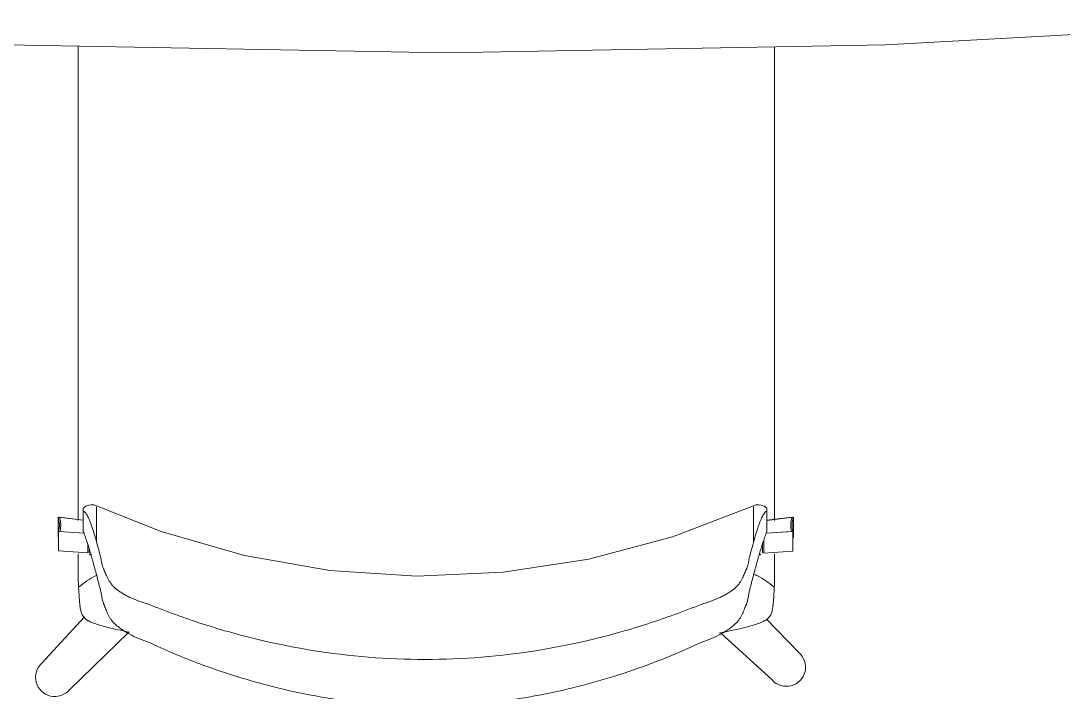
# Model space of a CAD drawing. Header units: millimetres. Extents: x 90978 to 295199, y -4084 to 97293.
# Drawn here: x 170091 to 170802, y 17569 to 18027 of the extents above; entities that cross this region are included whole.
import ezdxf

# ---------------------------------------------------------------- set-up
doc = ezdxf.new("R2010")
doc.units = ezdxf.units.MM
doc.header["$MEASUREMENT"] = 0
doc.layers.add('A-DETL-THIN', color=8, linetype='CONTINUOUS', lineweight=9)
doc.layers.add('I-FURN', color=8, linetype='CONTINUOUS', lineweight=9)

msp = doc.modelspace()

# ---------------------------------------------------------------- linework, layer by layer
at = {"layer": 'A-DETL-THIN'}
for p, q in [((170680.82, 18010.47), (170980.16, 18026.88)), ((170081.35, 18010.47), (170381.08, 18005)), ((170381.08, 18005), (170680.82, 18010.47))]:
    msp.add_line(p, q, dxfattribs=at)
at = {"layer": 'I-FURN'}
for p, q in [((170135.73, 17695.71), (170133.95, 17694.49)), ((170133.95, 17678.79), (170133.95, 17692.42)), ((170137.86, 17696.48), (170135.73, 17695.71)), ((170139.36, 17696.69), (170137.86, 17696.48)), ((170141.25, 17696.58), (170139.36, 17696.69)), ((170143.07, 17696.07), (170141.25, 17696.58)), ((170187, 17678.57), (170143.07, 17696.07)), ((170590.83, 17696.07), (170535.69, 17674.8)), ((170590.83, 17696.07), (170592.65, 17696.58)), ((170592.65, 17696.58), (170594.54, 17696.69)), ((170594.54, 17696.69), (170596.03, 17696.48)), ((170596.03, 17696.48), (170598.17, 17695.71)), ((170598.17, 17695.71), (170599.95, 17694.49)), ((170599.95, 17678.79), (170599.95, 17692.42)), ((170133.95, 17686.19), (170116.78, 17688.26)), ((170116.78, 17688.26), (170116.78, 17674.92)), ((170133.95, 17686.28), (170117.73, 17688.23)), ((170617.12, 17688.26), (170599.95, 17686.19)), ((170618.07, 17688.23), (170599.95, 17686.05)), ((170618.07, 17674.89), (170618.07, 17688.23)), ((170117.1, 17678.54), (170134.46, 17677.35)), ((170117.1, 17665.2), (170117.1, 17678.54)), ((170243.79, 17662.14), (170187, 17678.57)), ((170599.4, 17677.25), (170617.75, 17678.51)), ((170599.44, 17677.35), (170616.8, 17678.54)), ((170617.75, 17678.51), (170617.75, 17665.17)), ((170535.69, 17674.8), (170478.57, 17659.61)), ((170597.84, 17663.81), (170597.84, 17672.65)), ((170137.01, 17663.84), (170117.1, 17665.2)), ((170137.01, 17669.74), (170137.01, 17663.84)), ((170137.96, 17666.83), (170137.96, 17663.81)), ((170596.89, 17663.84), (170596.89, 17669.74)), ((170617.75, 17665.17), (170597.84, 17663.81)), ((170302.04, 17651.95), (170243.79, 17662.14)), ((170478.57, 17659.61), (170420.13, 17650.68)), ((170361.05, 17648.11), (170302.04, 17651.95)), ((170420.13, 17650.68), (170361.05, 17648.11)), ((170134.79, 17620.25), (170105.8, 17588.71)), ((170621.71, 17595.91), (170599.59, 17618.69)), ((170124.52, 17570.5), (170165.18, 17609.94)), ((170568.39, 17609.43), (170603.5, 17577.19))]:
    msp.add_line(p, q, dxfattribs=at)
for centre, start, end in [((170613.23, 17585.95), 221.98964, 49.60587), ((170114.55, 17578.98), 131.96621, 319.58244)]:
    msp.add_arc(centre, 13.09, start, end, dxfattribs=at)
for centre, start_param, end_param in [((170100.28, 17682.86), 6.026179, 6.605675), ((170101.23, 17682.83), 6.026179, 6.605675), ((170633.62, 17682.86), 2.819103, 3.398599), ((170634.57, 17682.83), 2.819103, 3.398599), ((170100.28, 17669.53), 0.238848, 0.322489), ((170634.57, 17669.5), 2.819103, 2.902745)]:
    msp.add_ellipse(centre, major_axis=(17.39, 0), ratio=0.978487, start_param=start_param, end_param=end_param, dxfattribs=at)
for points, knots in [([(170130.57, 17685.9), (170130.57, 17686.6), (170130.57, 17689.86), (170130.57, 17695.71), (170130.57, 17703.51), (170130.57, 17711.24), (170130.57, 17721.35), (170130.57, 17733.71), (170130.57, 17745.95), (170130.57, 17755.85), (170130.57, 17763.43), (170130.57, 17771.06), (170130.57, 17781.09), (170130.57, 17793.54), (170130.57, 17808.42), (170130.57, 17823.56), (170130.57, 17838.73), (170130.57, 17853.69), (170130.57, 17866.2), (170130.57, 17876.28), (170130.57, 17883.93), (170130.57, 17891.55), (170130.57, 17901.59), (170130.57, 17914.04), (170130.57, 17926.53), (170130.57, 17936.6), (170130.57, 17944.23), (170130.57, 17951.84), (170130.57, 17961.84), (170130.57, 17974.16), (170130.57, 17988.78), (170130.57, 18000.56), (170130.57, 18007.5), (170130.57, 18009.52)], [-0.8977274, -0.8977274, -0.8977274, -0.8977274, -0.8928571, -0.875, -0.8571429, -0.8392857, -0.8214286, -0.7857143, -0.75, -0.7321429, -0.7142857, -0.6964286, -0.6785714, -0.6428571, -0.6071429, -0.5714286, -0.5357143, -0.5, -0.4642857, -0.4464286, -0.4285714, -0.4107143, -0.3928571, -0.3571429, -0.3214286, -0.3035714, -0.2857143, -0.2678571, -0.25, -0.2142857, -0.1785714, -0.1428571, -0.1282246, -0.1282246, -0.1282246, -0.1282246]), ([(170605.23, 18009.06), (170605.23, 18007.3), (170605.23, 18000.64), (170605.23, 17989.1), (170605.23, 17974.44), (170605.23, 17959.6), (170605.23, 17944.38), (170605.23, 17929.03), (170605.23, 17913.91), (170605.23, 17901.33), (170605.23, 17891.23), (170605.23, 17883.59), (170605.23, 17875.96), (170605.23, 17865.94), (170605.23, 17853.57), (170605.23, 17841.23), (170605.23, 17831.27), (170605.23, 17823.7), (170605.23, 17816.12), (170605.23, 17806.13), (170605.23, 17793.7), (170605.23, 17781.22), (170605.23, 17771.13), (170605.23, 17763.45), (170605.23, 17755.79), (170605.23, 17745.72), (170605.23, 17733.22), (170605.23, 17718.17), (170605.23, 17702.73), (170605.23, 17691.98), (170605.23, 17686.41), (170605.23, 17685.96)], [-0.8699365, -0.8699365, -0.8699365, -0.8699365, -0.8571429, -0.8214286, -0.7857143, -0.75, -0.7142857, -0.6785714, -0.6428571, -0.6071429, -0.5892857, -0.5714286, -0.5535714, -0.5357143, -0.5, -0.4642857, -0.4464286, -0.4285714, -0.4107143, -0.3928571, -0.3571429, -0.3214286, -0.3035714, -0.2857143, -0.2678571, -0.25, -0.2142857, -0.1785714, -0.1428571, -0.1071429, -0.103964, -0.103964, -0.103964, -0.103964]), ([(170133.95, 17692.79), (170133.95, 17693.16), (170133.95, 17693.94), (170133.95, 17694.57), (170133.95, 17694.47), (170133.95, 17693.8), (170133.95, 17692.98), (170133.95, 17692.42)], [0.4171888, 0.4171888, 0.4171888, 0.4171888, 0.5, 0.625, 0.75, 0.875, 1, 1, 1, 1]), ([(170143.07, 17671.12), (170143.07, 17674.12), (170143.07, 17679.49), (170143.07, 17685.88), (170143.07, 17690.63), (170143.07, 17693.28), (170143.07, 17694.71), (170143.07, 17695.2), (170143.07, 17695.41)], [0, 0, 0, 0, 0.1111111, 0.2222222, 0.3333333, 0.4444444, 0.5, 0.5555556, 0.5555556, 0.5555556, 0.5555556]), ([(170590.83, 17695.41), (170590.83, 17695.15), (170590.83, 17694.5), (170590.83, 17692.51), (170590.83, 17688.61), (170590.83, 17681.4), (170590.83, 17674.87), (170590.83, 17671.12)], [0.4444444, 0.4444444, 0.4444444, 0.4444444, 0.5138889, 0.5833333, 0.7222222, 0.8611111, 1, 1, 1, 1]), ([(170599.95, 17692.42), (170599.95, 17692.98), (170599.95, 17693.8), (170599.95, 17694.47), (170599.95, 17694.57), (170599.95, 17693.95), (170599.95, 17693.17), (170599.95, 17692.79)], [0, 0, 0, 0, 0.125, 0.25, 0.375, 0.5, 0.5837817, 0.5837817, 0.5837817, 0.5837817]), ([(170178.81, 17602.69), (170176.29, 17603.58), (170171.56, 17605.43), (170166.45, 17607.9), (170162.84, 17609.96), (170160.37, 17611.54), (170158.5, 17612.88), (170157.29, 17613.84), (170156.63, 17614.38), (170156.15, 17614.79), (170155.69, 17615.21), (170155.1, 17615.76), (170154.15, 17616.75), (170152.99, 17618.17), (170151.86, 17619.9), (170150.94, 17621.61), (170150.18, 17623.3), (170149.51, 17624.95), (170149, 17626.29), (170148.63, 17627.19), (170148.42, 17627.71), (170148.26, 17628.08), (170148.1, 17628.46), (170147.9, 17628.95), (170147.59, 17629.8), (170147.22, 17630.97), (170146.88, 17632.32), (170146.53, 17634.07), (170146.25, 17635.76), (170145.94, 17637.45), (170145.65, 17638.73), (170145.31, 17640.02), (170144.87, 17641.72), (170144.1, 17644.66), (170143.02, 17648.7), (170141.84, 17653.19), (170140.69, 17657.43), (170139.57, 17661.51), (170138.48, 17665.28), (170137.42, 17668.69), (170136.73, 17670.71), (170136.39, 17671.65)], [0, 0, 0, 0, 0.035714, 0.071429, 0.089286, 0.107143, 0.125, 0.133929, 0.138393, 0.142857, 0.147321, 0.151786, 0.160714, 0.178571, 0.196429, 0.214286, 0.232143, 0.25, 0.267857, 0.276786, 0.28125, 0.285714, 0.290179, 0.294643, 0.303571, 0.321429, 0.339286, 0.357143, 0.392857, 0.410714, 0.428571, 0.446429, 0.464286, 0.5, 0.571429, 0.642857, 0.714286, 0.785714, 0.857143, 0.928571, 1, 1, 1, 1]), ([(170143.07, 17671.12), (170143.51, 17669.55), (170144.18, 17667.19), (170144.93, 17664.4), (170145.35, 17662.81), (170145.68, 17661.61), (170145.96, 17660.44), (170146.23, 17658.95), (170146.46, 17657.51), (170146.77, 17656.02), (170147.08, 17654.85), (170147.43, 17653.82), (170147.75, 17653.05), (170147.95, 17652.6), (170148.11, 17652.26), (170148.28, 17651.9), (170148.49, 17651.42), (170148.87, 17650.56), (170149.42, 17649.26), (170150.14, 17647.63), (170150.96, 17645.94), (170151.94, 17644.23), (170153.12, 17642.52), (170154.31, 17641.13), (170155.28, 17640.19), (170155.87, 17639.67), (170156.34, 17639.28), (170156.82, 17638.9), (170157.49, 17638.4), (170158.7, 17637.52), (170160.57, 17636.3), (170163.03, 17634.89), (170166.62, 17633.08), (170171.67, 17630.97), (170176.33, 17629.47), (170178.81, 17628.77)], [0, 0, 0, 0, 0.125, 0.1875, 0.21875, 0.25, 0.28125, 0.3125, 0.375, 0.40625, 0.4375, 0.46875, 0.484375, 0.492188, 0.5, 0.507812, 0.515625, 0.53125, 0.5625, 0.59375, 0.625, 0.65625, 0.6875, 0.71875, 0.734375, 0.742188, 0.75, 0.757812, 0.765625, 0.78125, 0.8125, 0.84375, 0.875, 0.9375, 1, 1, 1, 1]), ([(170597.51, 17671.65), (170596.83, 17669.77), (170595.78, 17666.54), (170594.33, 17661.51), (170593.21, 17657.43), (170592.06, 17653.19), (170590.88, 17648.7), (170589.79, 17644.65), (170588.92, 17641.31), (170588.35, 17639.16), (170587.96, 17637.45), (170587.65, 17635.76), (170587.37, 17634.07), (170587.02, 17632.32), (170586.68, 17630.97), (170586.31, 17629.8), (170586, 17628.95), (170585.8, 17628.46), (170585.64, 17628.08), (170585.48, 17627.71), (170585.27, 17627.19), (170584.9, 17626.29), (170584.39, 17624.95), (170583.72, 17623.3), (170582.96, 17621.61), (170582.04, 17619.9), (170580.91, 17618.17), (170579.75, 17616.75), (170578.8, 17615.76), (170578.21, 17615.21), (170577.75, 17614.79), (170577.27, 17614.38), (170576.61, 17613.84), (170575.4, 17612.88), (170573.53, 17611.54), (170571.06, 17609.96), (170567.44, 17607.9), (170562.34, 17605.43), (170557.61, 17603.58), (170555.09, 17602.69)], [0, 0, 0, 0, 0.142857, 0.214286, 0.285714, 0.357143, 0.428571, 0.5, 0.535714, 0.571429, 0.589286, 0.607143, 0.642857, 0.660714, 0.678571, 0.696429, 0.705357, 0.709821, 0.714286, 0.71875, 0.723214, 0.732143, 0.75, 0.767857, 0.785714, 0.803571, 0.821429, 0.839286, 0.848214, 0.852679, 0.857143, 0.861607, 0.866071, 0.875, 0.892857, 0.910714, 0.928571, 0.964286, 1, 1, 1, 1]), ([(170555.09, 17628.77), (170557.57, 17629.47), (170562.22, 17630.97), (170567.28, 17633.08), (170570.87, 17634.89), (170573.33, 17636.3), (170575.2, 17637.52), (170576.41, 17638.4), (170577.08, 17638.9), (170577.56, 17639.28), (170578.03, 17639.67), (170578.62, 17640.19), (170579.59, 17641.13), (170580.78, 17642.52), (170581.96, 17644.23), (170582.94, 17645.94), (170583.76, 17647.63), (170584.48, 17649.26), (170585.03, 17650.56), (170585.41, 17651.42), (170585.62, 17651.9), (170585.79, 17652.26), (170585.95, 17652.6), (170586.15, 17653.05), (170586.46, 17653.82), (170586.82, 17654.85), (170587.13, 17656.02), (170587.44, 17657.51), (170587.67, 17658.95), (170587.94, 17660.44), (170588.22, 17661.61), (170588.54, 17662.81), (170588.97, 17664.4), (170589.72, 17667.19), (170590.38, 17669.55), (170590.83, 17671.12)], [0, 0, 0, 0, 0.0625, 0.125, 0.15625, 0.1875, 0.21875, 0.234375, 0.242188, 0.25, 0.257812, 0.265625, 0.28125, 0.3125, 0.34375, 0.375, 0.40625, 0.4375, 0.46875, 0.484375, 0.492188, 0.5, 0.507812, 0.515625, 0.53125, 0.5625, 0.59375, 0.625, 0.6875, 0.71875, 0.75, 0.78125, 0.8125, 0.875, 1, 1, 1, 1]), ([(170605.03, 17640.46), (170603.15, 17642.06), (170599.34, 17644.9), (170594.64, 17647.71), (170591.84, 17649.07), (170591.02, 17649.44)], [0, 0, 0, 0, 0.02777778, 0.05555556, 0.06696683, 0.06696683, 0.06696683, 0.06696683]), ([(170143.43, 17648.8), (170143.07, 17648.62), (170140.72, 17647.45), (170136.46, 17644.9), (170132.65, 17642.06), (170130.78, 17640.46)], [0.93933321, 0.93933321, 0.93933321, 0.93933321, 0.94444444, 0.97222222, 1, 1, 1, 1]), ([(170164.81, 17609.88), (170162.47, 17610.37), (170158.72, 17611.19), (170154.29, 17612.21), (170151.82, 17612.81), (170149.99, 17613.27), (170148.31, 17613.7), (170146.76, 17614.13), (170145.17, 17614.59), (170143.44, 17615.12), (170141.66, 17615.72), (170139.97, 17616.36), (170138.66, 17616.94), (170137.67, 17617.45), (170136.98, 17617.84), (170136.31, 17618.28), (170135.43, 17618.93), (170134.47, 17619.84), (170133.56, 17621.02), (170132.93, 17622.24), (170132.51, 17623.46), (170132.17, 17624.81), (170131.96, 17626.01), (170131.83, 17626.89), (170131.76, 17627.41), (170131.71, 17627.8), (170131.66, 17628.19), (170131.6, 17628.71), (170131.51, 17629.6), (170131.4, 17630.83), (170131.3, 17632.05), (170131.23, 17633.06), (170131.17, 17633.85), (170131.12, 17634.68), (170131.05, 17635.78), (170130.93, 17637.72), (170130.83, 17639.38), (170130.78, 17640.46)], [0, 0, 0, 0, 0.125, 0.1875, 0.21875, 0.25, 0.28125, 0.3125, 0.34375, 0.375, 0.40625, 0.4375, 0.46875, 0.484375, 0.5, 0.515625, 0.53125, 0.5625, 0.59375, 0.625, 0.65625, 0.6875, 0.71875, 0.734375, 0.742188, 0.75, 0.757812, 0.765625, 0.78125, 0.8125, 0.84375, 0.859375, 0.875, 0.890625, 0.90625, 0.9375, 1, 1, 1, 1]), ([(170605.03, 17640.46), (170604.97, 17639.38), (170604.87, 17637.72), (170604.76, 17635.78), (170604.69, 17634.68), (170604.63, 17633.85), (170604.58, 17633.06), (170604.5, 17632.05), (170604.4, 17630.83), (170604.29, 17629.6), (170604.2, 17628.71), (170604.14, 17628.19), (170604.09, 17627.8), (170604.04, 17627.41), (170603.98, 17626.89), (170603.85, 17626.01), (170603.63, 17624.81), (170603.3, 17623.46), (170602.87, 17622.24), (170602.24, 17621.02), (170601.34, 17619.84), (170600.37, 17618.93), (170599.49, 17618.28), (170598.82, 17617.84), (170598.13, 17617.45), (170597.14, 17616.94), (170595.83, 17616.36), (170594.15, 17615.72), (170592.36, 17615.12), (170590.63, 17614.59), (170589.04, 17614.13), (170587.49, 17613.7), (170585.81, 17613.27), (170583.98, 17612.81), (170581.51, 17612.21), (170577.08, 17611.19), (170573.33, 17610.37), (170570.99, 17609.88)], [0, 0, 0, 0, 0.0625, 0.09375, 0.109375, 0.125, 0.140625, 0.15625, 0.1875, 0.21875, 0.234375, 0.242188, 0.25, 0.257812, 0.265625, 0.28125, 0.3125, 0.34375, 0.375, 0.40625, 0.4375, 0.46875, 0.484375, 0.5, 0.515625, 0.53125, 0.5625, 0.59375, 0.625, 0.65625, 0.6875, 0.71875, 0.75, 0.78125, 0.8125, 0.875, 1, 1, 1, 1]), ([(170178.81, 17628.77), (170190.75, 17623.9), (170214.92, 17615.08), (170264.5, 17601.03), (170328.21, 17590.68), (170405.7, 17590.68), (170469.4, 17601.04), (170518.99, 17615.09), (170543.15, 17623.9), (170555.09, 17628.77)], [-1, -1, -1, -1, -0.9, -0.8, -0.6, -0.4, -0.2, -0.1, 0, 0, 0, 0]), ([(170555.09, 17602.69), (170539.02, 17595.22), (170506.17, 17582.05), (170449.26, 17566.27), (170384.73, 17557.77), (170313.77, 17560.92), (170255.97, 17573.41), (170211.24, 17588.55), (170189.52, 17597.71), (170178.81, 17602.69)], [-1, -1, -1, -1, -0.863636, -0.727273, -0.545455, -0.363636, -0.181818, -0.090909, 0, 0, 0, 0])]:
    msp.add_open_spline(points, degree=3, knots=knots, dxfattribs=at)
for points in [[(170133.95, 17692.42), (170134.38, 17692.24), (170135.29, 17691.52), (170136.79, 17689.39), (170138.26, 17686.13), (170139.79, 17681.92), (170141.44, 17676.97), (170142.53, 17673.15), (170143.07, 17671.12)], [(170590.83, 17671.12), (170591.37, 17673.15), (170592.46, 17676.97), (170594.11, 17681.92), (170595.63, 17686.13), (170597.11, 17689.39), (170598.61, 17691.52), (170599.52, 17692.24), (170599.95, 17692.42)], [(170136.39, 17671.65), (170135.98, 17672.97), (170135.15, 17675.45), (170134.34, 17677.71), (170133.95, 17678.79)], [(170599.95, 17678.79), (170599.56, 17677.71), (170598.75, 17675.45), (170597.92, 17672.97), (170597.51, 17671.65)], [(170130.57, 17644.31), (170130.57, 17650.45), (170130.57, 17656.77), (170130.57, 17663.28)], [(170605.23, 17663.22), (170605.23, 17656.72), (170605.23, 17650.42), (170605.23, 17644.31)], [(170138.13, 17663.05), (170138.5, 17662.78), (170138.88, 17662.51), (170139.29, 17662.25)], [(170594.6, 17662.25), (170595.01, 17662.52), (170595.41, 17662.78), (170595.77, 17663.05)], [(170130.78, 17640.46), (170130.74, 17641.1), (170130.67, 17642.38), (170130.6, 17643.67), (170130.57, 17644.31)], [(170605.23, 17644.31), (170605.2, 17643.67), (170605.13, 17642.38), (170605.06, 17641.1), (170605.03, 17640.46)], [(170567.33, 17609.18), (170568.55, 17609.41), (170569.77, 17609.64), (170570.99, 17609.88)], [(170570.99, 17609.88), (170569.79, 17609.65), (170568.59, 17609.42), (170567.39, 17609.19)]]:
    msp.add_open_spline(points, degree=3, dxfattribs=at)

doc.saveas('drawing.dxf')
